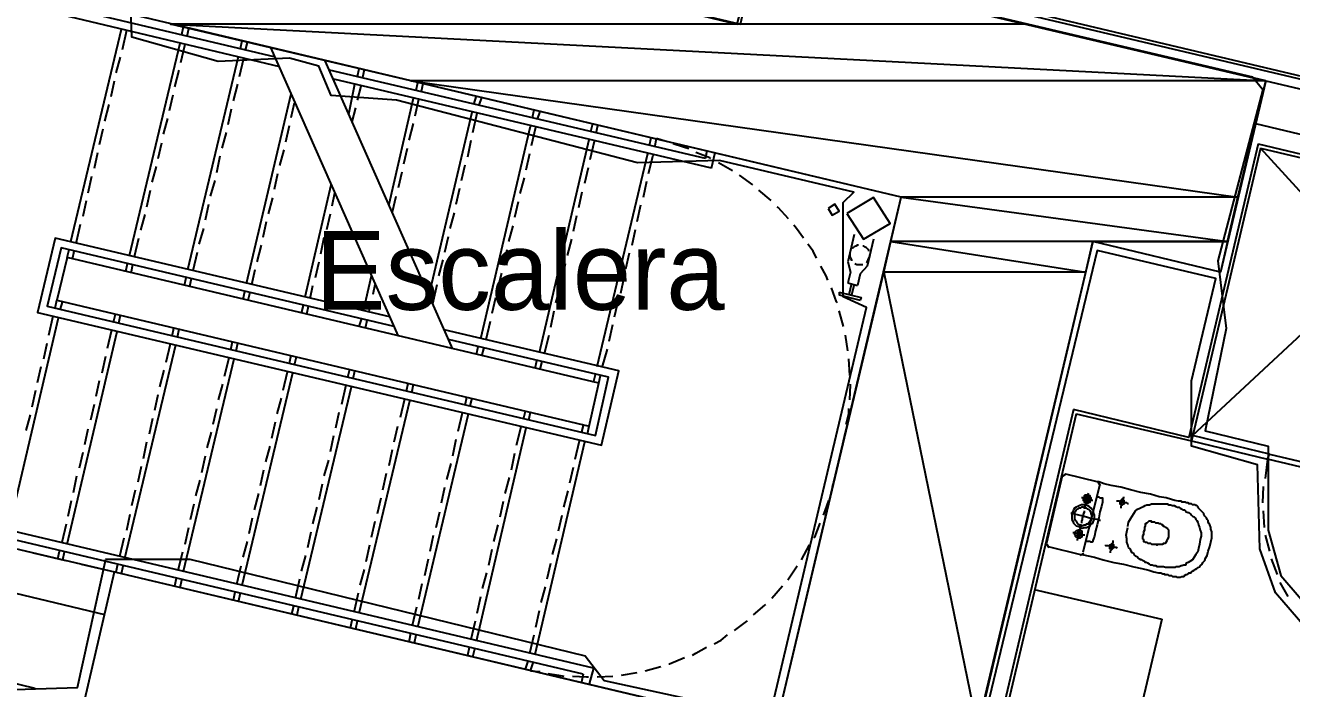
# Model space of a CAD drawing. Header units: feet. Extents: x -84 to 198, y -22 to 181.
# Drawn here: x 95.65 to 114.97, y 104.8 to 114.92 of the extents above; entities that cross this region are included whole.
import ezdxf
from ezdxf.enums import TextEntityAlignment as Align

# ---------------------------------------------------------------- set-up
doc = ezdxf.new("R2010")
doc.units = ezdxf.units.FT
for name, color, linetype in [('A-AREA-COMUN', 252, 'CONTINUOUS'), ('A-AREA-UNIDAD', 30, 'CONTINUOUS'), ('A-LINEA', 7, 'CONTINUOUS'), ('A-MURO-CONCRETO', 8, 'CONTINUOUS'), ('A-NOMBRE-ESPACIO', 2, 'CONTINUOUS')]:
    doc.layers.add(name, color=color, linetype=linetype)

msp = doc.modelspace()

# ---------------------------------------------------------------- linework, layer by layer
at = {"layer": 'A-AREA-COMUN'}
msp.add_lwpolyline([(94.848, 104.7644), (96.448, 104.8178), (96.88, 106.7733), (98.16, 106.7733), (104.192, 105.2978), (104.48, 104.9244), (107.008, 104.3733), (108.48, 110.6133), (108.128, 110.7733), (108.128, 112.2133), (108.288, 112.3733), (106.24, 112.8533), (104.992, 112.8178), (101.312, 113.7778), (100.32, 113.8489), (100.128, 114.2933), (99.68, 114.4178), (98.592, 114.3644), (97.28, 114.7378), (97.152, 118.2044)], dxfattribs=at)
at = {"layer": 'A-AREA-UNIDAD'}
for points in [[(93.248, 123.0044), (98.528, 121.7244), (98.528, 120.7644), (98.272, 119.8578), (98.72, 119.6978), (98.72, 118.5244), (97.952, 118.4889), (97.728, 116.8889), (97.888, 117.0133), (106.512, 114.9333), (106.72, 115.7333), (106.912, 115.8933), (114.368, 114.1333), (114.528, 113.9378), (113.84, 111.3244), (113.968, 110.2933), (113.648, 108.7289), (114.608, 108.4978), (114.608, 107.2178), (114.8, 106.5244), (115.76, 105.4044)], [(115.52, 105.3333), (114.72, 106.2578), (114.48, 106.9333), (114.448, 108.2133), (113.44, 108.4978), (113.44, 109.4933), (113.808, 111.0578), (112, 111.4844), (109.632, 101.6533), (108.56, 101.6533), (99.6, 103.8044), (98.272, 103.8933), (95.12, 104.6578), (94, 99.8578), (92.832, 99.7333), (81.92, 102.3289), (80.08, 101.2089), (79.04, 101.2089), (78.8, 102.0089), (78.24, 101.6533)]]:
    msp.add_lwpolyline(points, dxfattribs=at)
at = {"layer": 'A-LINEA'}
for p, q in [((137.1067, 108.8844), (106.52, 116.1244)), ((106.5867, 116.1644), (137.0933, 108.9378)), ((99.4667, 114.4311), (96.3733, 115.1644)), ((99.5333, 114.2844), (96.2267, 115.0711)), ((96.3467, 111.6178), (97.12, 114.8578)), ((97.1333, 114.5511), (97.2, 114.8444)), ((98.04, 114.7778), (98.0667, 114.8978)), ((98.12, 114.7511), (98.1467, 114.8711)), ((97.24, 111.4044), (98.0133, 114.6444)), ((98.0267, 114.3511), (98.0933, 114.6311)), ((98.9333, 114.5644), (98.96, 114.6844)), ((99.0133, 114.5378), (99.04, 114.6578)), ((101.3467, 110.1778), (99.4, 114.5778)), ((97.04, 114.1911), (97.1067, 114.4311)), ((98.1333, 111.1911), (98.9067, 114.4444)), ((98.92, 114.1378), (98.9867, 114.4178)), ((102.1733, 109.9778), (100.2267, 114.3778)), ((97.9333, 113.9778), (98, 114.2311)), ((106.0267, 112.8844), (100.2933, 114.2311)), ((100.72, 114.1378), (100.7467, 114.2578)), ((100.8, 114.1244), (100.8267, 114.2444)), ((96.96, 113.8311), (97.0133, 114.0711)), ((98.8267, 113.7644), (98.8933, 114.0178)), ((106.12, 112.7378), (100.36, 114.0978)), ((100.5867, 113.5644), (100.68, 114.0178)), ((100.72, 113.7778), (100.7733, 113.9911)), ((101.6133, 113.9244), (101.64, 114.0444)), ((101.6933, 113.9111), (101.72, 114.0311)), ((114.5733, 114.0711), (122.1467, 112.2844)), ((97.8533, 113.6178), (97.9067, 113.8578)), ((99.0267, 110.9778), (99.7067, 113.8711)), ((101.2, 112.1911), (101.5733, 113.8044)), ((101.6, 113.5378), (101.6533, 113.7911)), ((102.4933, 113.7111), (102.5333, 113.8444)), ((102.5733, 113.6978), (102.6133, 113.8178)), ((96.8667, 113.4578), (96.9333, 113.7111)), ((98.7467, 113.4044), (98.8, 113.6444)), ((99.7067, 113.5111), (99.76, 113.7378)), ((100.64, 113.4444), (100.6933, 113.6578)), ((101.8133, 110.8044), (102.4667, 113.5911)), ((102.48, 113.2844), (102.5467, 113.5778)), ((103.3867, 113.5111), (103.4133, 113.6311)), ((103.4667, 113.4844), (103.5067, 113.6044)), ((97.76, 113.2578), (97.8267, 113.4978)), ((99.6267, 113.1378), (99.68, 113.3911)), ((101.5067, 113.1644), (101.5733, 113.4178)), ((102.6, 110.1378), (103.36, 113.3778)), ((104.28, 113.2978), (104.3067, 113.4178)), ((104.36, 113.2711), (104.3867, 113.3911)), ((114.4133, 113.4178), (122, 111.6311)), ((96.7867, 113.0978), (96.84, 113.3378)), ((98.6533, 113.0444), (98.72, 113.2844)), ((103.3733, 113.0844), (103.44, 113.3644)), ((103.4933, 109.9244), (104.2533, 113.1778)), ((105.1733, 113.0844), (105.2, 113.2044)), ((105.2533, 113.0578), (105.28, 113.1911)), ((105.4133, 113.1511), (105.28, 113.1911)), ((97.68, 112.8844), (97.7333, 113.1244)), ((99.5333, 112.7778), (99.6, 113.0178)), ((101.4267, 112.8044), (101.48, 113.0444)), ((102.4, 112.9111), (102.4533, 113.1644)), ((104.2667, 112.8711), (104.3333, 113.1511)), ((106.0267, 112.8844), (106.0533, 113.0044)), ((114.4933, 113.0444), (113.44, 108.5778)), ((116.08, 111.2978), (114.4933, 113.0444)), ((114.4933, 113.0444), (118.4133, 112.1111)), ((96.7067, 112.7378), (96.76, 112.9778)), ((98.5733, 112.6711), (98.6267, 112.9244)), ((102.3067, 112.5511), (102.36, 112.7911)), ((103.2933, 112.7111), (103.3467, 112.9644)), ((104.3733, 109.7111), (105.1467, 112.9644)), ((105.16, 112.6578), (105.2267, 112.9378)), ((106.12, 112.7378), (106.1733, 112.9778)), ((106.44, 112.6978), (106.2267, 112.8178)), ((96.6133, 112.3644), (96.6667, 112.6178)), ((97.5867, 112.5244), (97.6533, 112.7644)), ((99.4533, 112.4178), (99.5067, 112.6578)), ((101.3467, 112.4444), (101.4, 112.6844)), ((104.1867, 112.5111), (104.24, 112.7511)), ((106.7467, 112.4844), (106.5467, 112.6311)), ((97.5067, 112.1511), (97.56, 112.4044)), ((98.48, 112.3111), (98.5467, 112.5511)), ((99.92, 110.7778), (100.32, 112.4844)), ((102.2267, 112.1911), (102.28, 112.4311)), ((103.2, 112.3511), (103.2667, 112.5911)), ((105.08, 112.2978), (105.1333, 112.5378)), ((107.0267, 112.2444), (106.84, 112.4044)), ((96.5333, 112.0044), (96.5867, 112.2444)), ((99.36, 112.0444), (99.4267, 112.2844)), ((100.3333, 112.1644), (100.3733, 112.3644)), ((101.2533, 112.0711), (101.3067, 112.3111)), ((103.12, 111.9911), (103.1733, 112.2311)), ((104.0933, 112.1378), (104.1467, 112.3778)), ((97.4133, 111.7911), (97.48, 112.0311)), ((98.4, 111.9511), (98.4533, 112.1911)), ((100.2533, 111.8044), (100.3067, 112.0444)), ((102.1333, 111.8178), (102.2, 112.0578)), ((104.0133, 111.7778), (104.0667, 112.0178)), ((104.9867, 111.9244), (105.04, 112.1778)), ((96.4267, 111.5911), (96.4933, 111.8844)), ((99.28, 111.6844), (99.3333, 111.9244)), ((103.0267, 111.6178), (103.0933, 111.8578)), ((97.32, 111.3911), (97.3867, 111.6711)), ((98.3067, 111.5778), (98.3733, 111.8178)), ((100.16, 111.4311), (100.2133, 111.6844)), ((102.0533, 111.4578), (102.1067, 111.6978)), ((103.92, 111.4044), (103.9867, 111.6578)), ((104.9067, 111.5644), (104.96, 111.8044)), ((108.2933, 111.7244), (108.2, 111.3111)), ((96.2933, 111.3778), (96.32, 111.4978)), ((96.3733, 111.3511), (96.4, 111.4711)), ((98.2133, 111.1778), (98.28, 111.4578)), ((99.1867, 111.3111), (99.2533, 111.5644)), ((102.9467, 111.2578), (103, 111.4978)), ((104.8133, 111.2044), (104.8667, 111.4444)), ((97.1867, 111.1644), (97.2133, 111.2844)), ((97.2667, 111.1378), (97.2933, 111.2711)), ((100.08, 111.0711), (100.1333, 111.3111)), ((101.96, 111.0978), (102.0267, 111.3378)), ((103.84, 111.0444), (103.8933, 111.2844)), ((98.08, 110.9511), (98.1067, 111.0711)), ((98.16, 110.9378), (98.1867, 111.0578)), ((99.1067, 110.9644), (99.16, 111.1911)), ((100.8133, 110.5644), (100.9333, 111.0978)), ((102.8533, 110.8844), (102.92, 111.1378)), ((104.7333, 110.8311), (104.7867, 111.0711)), ((108.3867, 111.1244), (108.3467, 110.9511)), ((100, 110.7511), (100.04, 110.9511)), ((100.96, 110.8178), (100.9867, 110.9644)), ((101.8667, 110.6711), (101.9333, 110.9644)), ((103.7467, 110.6844), (103.8133, 110.9244)), ((108.2, 110.9911), (108.3467, 110.9511)), ((108.2533, 110.9778), (108.2133, 110.8044)), ((108.2933, 110.9644), (108.2533, 110.8044)), ((113.4533, 108.6578), (116.0133, 111.0444)), ((96.1067, 110.6044), (96.1333, 110.7244)), ((96.1867, 110.5778), (96.2267, 110.7111)), ((98.9733, 110.7378), (99, 110.8578)), ((99.0533, 110.7244), (99.08, 110.8444)), ((100.8933, 110.5378), (100.9333, 110.6978)), ((102.7733, 110.5244), (102.8267, 110.7644)), ((104.64, 110.4711), (104.6933, 110.7111)), ((96.0133, 110.1911), (96.08, 110.4844)), ((97, 110.3911), (97.0267, 110.5111)), ((97.08, 110.3778), (97.1067, 110.4978)), ((99.8667, 110.5244), (99.8933, 110.6444)), ((99.9467, 110.5111), (99.9733, 110.6311)), ((103.6667, 110.3111), (103.72, 110.5644)), ((108.1333, 110.3244), (108.0667, 110.5644)), ((95.4, 107.2178), (96.16, 110.4578)), ((97.8933, 110.1778), (97.92, 110.2978)), ((97.9733, 110.1644), (98, 110.2844)), ((100.7467, 110.3244), (100.7867, 110.4444)), ((100.84, 110.2978), (100.8667, 110.4178)), ((102.68, 110.1244), (102.7467, 110.4044)), ((104.56, 110.0978), (104.6133, 110.3511)), ((96.2933, 107.0044), (97.0533, 110.2444)), ((96.9067, 109.9911), (96.9733, 110.2711)), ((98.7867, 109.9644), (98.8133, 110.0978)), ((103.5733, 109.9111), (103.64, 110.1911)), ((108.2, 109.9511), (108.16, 110.1911)), ((95.9333, 109.8311), (95.9867, 110.0711)), ((97.1733, 106.7911), (97.9467, 110.0444)), ((97.8, 109.7778), (97.8667, 110.0578)), ((98.8667, 109.9511), (98.8933, 110.0711)), ((102.5333, 109.8978), (102.56, 110.0178)), ((102.6133, 109.8711), (102.6533, 110.0044)), ((104.4533, 109.6978), (104.5333, 109.9778)), ((95.84, 109.4711), (95.8933, 109.7111)), ((96.8267, 109.6178), (96.88, 109.8711)), ((98.0667, 106.5911), (98.84, 109.8311)), ((98.6933, 109.5644), (98.76, 109.8444)), ((99.68, 109.7644), (99.7067, 109.8844)), ((99.76, 109.7378), (99.7867, 109.8578)), ((103.4267, 109.6844), (103.4533, 109.8044)), ((103.5067, 109.6711), (103.5333, 109.7911)), ((108.2267, 109.5778), (108.2133, 109.8311)), ((97.7067, 109.4044), (97.7733, 109.6578)), ((98.96, 106.3778), (99.7333, 109.6178)), ((99.5867, 109.3511), (99.6533, 109.6311)), ((100.5733, 109.5511), (100.6, 109.6711)), ((100.6533, 109.5244), (100.68, 109.6444)), ((104.32, 109.4711), (104.3467, 109.5911)), ((104.4, 109.4578), (104.4267, 109.5778)), ((95.76, 109.0978), (95.8133, 109.3511)), ((96.7333, 109.2578), (96.7867, 109.4978)), ((98.6, 109.2044), (98.6667, 109.4444)), ((99.8533, 106.1644), (100.6267, 109.4044)), ((100.48, 109.1378), (100.5467, 109.4311)), ((101.4667, 109.3378), (101.4933, 109.4578)), ((101.5467, 109.3111), (101.5733, 109.4444)), ((96.6533, 108.8978), (96.7067, 109.1378)), ((97.6267, 109.0444), (97.68, 109.2844)), ((99.4933, 108.9911), (99.56, 109.2311)), ((100.7467, 105.9511), (101.52, 109.1911)), ((101.3733, 108.9378), (101.44, 109.2178)), ((102.36, 109.1244), (102.3867, 109.2444)), ((102.44, 109.1111), (102.4667, 109.2311)), ((95.6667, 108.7378), (95.7333, 108.9778)), ((98.52, 108.8311), (98.5733, 109.0711)), ((100.3867, 108.7778), (100.44, 109.0178)), ((101.64, 105.7378), (102.4133, 108.9911)), ((102.2533, 108.7244), (102.32, 109.0044)), ((103.2533, 108.9111), (103.28, 109.0311)), ((103.3333, 108.8978), (103.36, 109.0178)), ((111.64, 109.0578), (109.8533, 101.4844)), ((111.68, 108.9911), (109.92, 101.5244)), ((111.68, 108.9911), (113.44, 108.5778)), ((96.56, 108.5244), (96.6133, 108.7644)), ((97.5467, 108.6844), (97.6, 108.9244)), ((99.4133, 108.6178), (99.4667, 108.8711)), ((101.28, 108.5644), (101.3333, 108.8044)), ((102.5333, 105.5244), (103.2933, 108.7778)), ((103.1467, 108.5111), (103.2133, 108.7911)), ((104.1333, 108.6978), (104.1733, 108.8311)), ((104.2267, 108.6844), (104.2533, 108.8044)), ((97.4533, 108.3111), (97.5067, 108.5644)), ((98.4267, 108.4711), (98.4933, 108.7111)), ((100.3067, 108.4178), (100.36, 108.6578)), ((102.1733, 108.3511), (102.2267, 108.6044)), ((103.4267, 105.3244), (104.1867, 108.5644)), ((104.04, 108.2978), (104.1067, 108.5778)), ((108.1333, 108.5778), (108.16, 108.7111)), ((113.4933, 108.6044), (113.4933, 108.6044)), ((96.48, 108.1644), (96.5333, 108.4044)), ((98.3467, 108.0978), (98.4, 108.3511)), ((99.32, 108.2578), (99.3867, 108.4978)), ((101.2, 108.2044), (101.2533, 108.4444)), ((103.0667, 108.1378), (103.12, 108.3911)), ((114.5733, 108.3511), (114.5733, 108.3511)), ((97.3733, 107.9511), (97.4267, 108.1911)), ((100.2133, 108.0444), (100.28, 108.2844)), ((102.08, 107.9911), (102.1467, 108.2311)), ((103.96, 107.9378), (104.0133, 108.1778)), ((114.6, 108.2978), (114.56, 108.0044)), ((114.6533, 108.3244), (114.6533, 108.3244)), ((96.3867, 107.7911), (96.44, 108.0444)), ((98.2533, 107.7378), (98.32, 107.9778)), ((99.24, 107.8978), (99.2933, 108.1378)), ((101.1067, 107.8311), (101.16, 108.0844)), ((102.9733, 107.7778), (103.04, 108.0178)), ((111.4667, 108.0444), (111.2267, 107.0178)), ((111.5241, 108.0699), (111.4679, 108.0352)), ((112, 107.9511), (111.52, 108.0711)), ((97.28, 107.5911), (97.3333, 107.8311)), ((99.1467, 107.5244), (99.2133, 107.7778)), ((100.1333, 107.6844), (100.1867, 107.9244)), ((102, 107.6311), (102.0533, 107.8711)), ((103.8667, 107.5644), (103.9333, 107.8178)), ((107.9467, 107.7911), (107.9733, 107.9244)), ((111.7867, 106.8844), (112.04, 107.8978)), ((112.0521, 107.8937), (112.0174, 107.9499)), ((114.5333, 107.8844), (114.52, 107.6311)), ((96.3067, 107.4311), (96.36, 107.6711)), ((98.1733, 107.3778), (98.2267, 107.6178)), ((101.0267, 107.4711), (101.08, 107.7111)), ((102.8933, 107.4178), (102.9467, 107.6578)), ((104.32, 105.1111), (94.4267, 107.4444)), ((97.2, 107.2178), (97.2533, 107.4578)), ((99.0667, 107.1644), (99.12, 107.4044)), ((100.04, 107.3111), (100.1067, 107.5644)), ((101.92, 107.2578), (101.9733, 107.4978)), ((103.7867, 107.2044), (103.84, 107.4444)), ((114.5333, 107.5111), (114.5467, 107.2578)), ((104.16, 105.0178), (94.52, 107.2978)), ((96.2133, 107.0311), (96.28, 107.3111)), ((98.0933, 107.0044), (98.1467, 107.2578)), ((99.96, 106.9511), (100.0133, 107.1911)), ((100.9333, 107.1111), (100.9867, 107.3511)), ((102.8, 107.0444), (102.8667, 107.2978)), ((97.0933, 106.8178), (97.16, 107.0978)), ((98.9733, 106.8044), (99.04, 107.0444)), ((101.8267, 106.8978), (101.88, 107.1378)), ((103.6933, 106.8444), (103.76, 107.0844)), ((111.2279, 107.0085), (111.2626, 106.9524)), ((114.56, 107.1378), (114.6267, 106.8978)), ((95.7733, 106.8711), (96.2667, 106.7511)), ((96.1467, 106.7778), (96.1733, 106.8978)), ((96.2267, 106.7644), (96.2533, 106.8844)), ((97.9867, 106.6044), (98.0533, 106.8844)), ((99.8667, 106.5911), (99.9333, 106.8311)), ((100.8533, 106.7378), (100.9067, 106.9911)), ((102.72, 106.6844), (102.7733, 106.9244)), ((107.4933, 106.7644), (107.6133, 106.9911)), ((111.2533, 106.9644), (111.7467, 106.8444)), ((111.7426, 106.8324), (111.7987, 106.867)), ((96.5067, 106.6978), (97.0133, 106.5778)), ((97.04, 106.5778), (97.0667, 106.6978)), ((97.12, 106.5511), (97.1467, 106.6711)), ((98.88, 106.3911), (98.9467, 106.6711)), ((100.76, 106.3778), (100.8267, 106.6178)), ((101.7467, 106.5244), (101.8, 106.7778)), ((103.6133, 106.4711), (103.6667, 106.7111)), ((107.28, 106.4578), (107.4267, 106.6711)), ((114.6533, 106.7778), (114.7467, 106.5378)), ((97.9333, 106.3644), (97.96, 106.4844)), ((98.0133, 106.3378), (98.04, 106.4578)), ((99.7733, 106.1778), (99.84, 106.4711)), ((102.6267, 106.3244), (102.6933, 106.5644)), ((114.7867, 106.4178), (114.9067, 106.2044)), ((98.8267, 106.1511), (98.8533, 106.2711)), ((98.9067, 106.1244), (98.9333, 106.2578)), ((100.6667, 105.9644), (100.7333, 106.2578)), ((101.6533, 106.1644), (101.7067, 106.4044)), ((103.52, 106.1111), (103.5867, 106.3511)), ((107.04, 106.1778), (107.2, 106.3644)), ((111.04, 106.3111), (112.9867, 105.8578)), ((99.72, 105.9378), (99.7467, 106.0578)), ((99.8, 105.9244), (99.8267, 106.0444)), ((101.56, 105.7644), (101.6267, 106.0444)), ((102.5467, 105.9511), (102.6, 106.2044)), ((100.6133, 105.7244), (100.64, 105.8444)), ((103.44, 105.7378), (103.4933, 105.9911)), ((112.9867, 105.8578), (111.8533, 101.0711)), ((100.6933, 105.7111), (100.72, 105.8311)), ((101.5067, 105.5111), (101.5333, 105.6444)), ((102.4533, 105.5511), (102.52, 105.8311)), ((101.5867, 105.4978), (101.6133, 105.6178)), ((103.3467, 105.3378), (103.4133, 105.6178)), ((102.4, 105.3111), (102.4267, 105.4311)), ((102.48, 105.2844), (102.5067, 105.4044)), ((103.28, 105.0978), (103.32, 105.2178)), ((103.36, 105.0711), (103.4, 105.1911)), ((103.36, 105.0711), (103.5067, 105.0578)), ((104.32, 105.1111), (104.2533, 104.8711)), ((105.1067, 105.0711), (105.3467, 105.1378)), ((95.32, 104.9244), (95.8, 104.8044)), ((104.16, 105.0178), (104.1333, 104.8978)), ((104.3733, 104.9778), (104.6133, 104.9911)), ((104.7467, 105.0044), (104.9867, 105.0444))]:
    msp.add_line(p, q, dxfattribs=at)
for points in [[(97.7333, 117.0311), (106.56, 114.9378), (106.7867, 115.9111), (114.5733, 114.0711), (113.88, 111.1511), (111.9333, 111.6178), (109.56, 101.5511), (96.56, 104.6311), (97.0133, 106.5778), (107.0933, 104.1911), (109.0133, 112.2978), (97.28, 115.0844), (97.7333, 117.0311)], [(105.7733, 113.0311), (105.6933, 113.0578), (105.5333, 113.1111)], [(114.4533, 113.1111), (113.4, 108.6311), (111.64, 109.0578)], [(114.4533, 113.1111), (118.48, 112.1511), (116.4267, 103.4711)], [(106.1067, 112.8844), (106.0933, 112.8978), (105.88, 112.9778)], [(108.1825, 112.0494), (108.4381, 111.6532), (108.8442, 111.8928), (108.5885, 112.289), (108.1825, 112.0494)], [(107.2933, 111.9644), (107.1333, 112.1378), (107.12, 112.1511)], [(107.8957, 112.1244), (107.96, 112.0201), (108.0643, 112.0845), (108, 112.1888), (107.8957, 112.1244)], [(107.52, 111.6711), (107.4133, 111.8178), (107.3733, 111.8711)], [(101.2133, 110.4711), (96.1067, 111.6711), (95.84, 110.5378), (104.44, 108.5111), (104.7067, 109.6444), (102.04, 110.2711)], [(108.5867, 111.6578), (108.4933, 111.2444), (108.3867, 111.1244)], [(101.28, 110.3244), (96.2, 111.5244), (95.9867, 110.6311), (104.3467, 108.6578), (104.5467, 109.5511), (102.1067, 110.1244)], [(107.72, 111.3644), (107.6667, 111.4711), (107.5867, 111.5778)], [(108.2267, 111.4444), (108.2267, 111.4178), (108.2267, 111.3911), (108.24, 111.3644), (108.2533, 111.3378), (108.2533, 111.3244)], [(108.36, 111.5644), (108.3467, 111.5644), (108.32, 111.5511), (108.2933, 111.5378), (108.28, 111.5244), (108.2533, 111.5111)], [(108.52, 111.4711), (108.52, 111.4844), (108.5067, 111.4978), (108.48, 111.5244), (108.4533, 111.5378), (108.44, 111.5511), (108.4267, 111.5511)], [(104.2533, 108.8044), (104.4, 109.4578), (96.2933, 111.3778), (96.1333, 110.7244), (104.2533, 108.8044)], [(108.2, 111.3111), (108.24, 111.1511), (108.2, 110.9911)], [(108.3067, 111.2844), (108.3333, 111.2711), (108.36, 111.2711), (108.4, 111.2711), (108.4267, 111.2711)], [(108.48, 111.2978), (108.4933, 111.3111), (108.5067, 111.3378), (108.52, 111.3644), (108.5333, 111.3911), (108.5333, 111.4178)], [(107.8933, 111.0311), (107.8667, 111.0978), (107.7867, 111.2444)], [(108.04, 110.6844), (108.0267, 110.6978), (107.9467, 110.9111)], [(108.0667, 110.8444), (108.4, 110.7644), (108.3867, 110.7244)], [(108.0667, 110.8444), (108.0667, 110.8044), (108.3867, 110.7244)], [(108.2267, 109.2044), (108.24, 109.4311), (108.24, 109.4444)], [(108.1733, 108.8311), (108.2133, 108.9911), (108.2133, 109.0711)], [(113.44, 108.5778), (114.6, 108.2978), (114.6267, 108.3778), (113.4533, 108.6578), (113.44, 108.5778)], [(114.6267, 108.3778), (117.3867, 107.7244), (117.36, 107.6444), (114.6, 108.2978), (114.6267, 108.3778)], [(111.7467, 106.8444), (111.7733, 106.8444), (111.84, 106.8311), (111.96, 106.8044), (112.0933, 106.7644), (112.2533, 106.7244), (112.4, 106.6978), (112.56, 106.6578), (112.68, 106.6311), (112.7867, 106.6044), (112.8667, 106.5778), (112.9333, 106.5644), (112.9733, 106.5644), (113, 106.5511), (113.0267, 106.5511), (113.0267, 106.5378), (113.04, 106.5378), (113.0533, 106.5378), (113.0667, 106.5378), (113.08, 106.5378), (113.0933, 106.5244), (113.1067, 106.5244), (113.12, 106.5244), (113.1333, 106.5244), (113.1467, 106.5111), (113.1733, 106.5111), (113.1867, 106.5111), (113.2, 106.5111), (113.2133, 106.4978), (113.2267, 106.4978), (113.24, 106.4978), (113.2533, 106.4978), (113.2667, 106.4978), (113.2933, 106.5111), (113.3067, 106.5111), (113.32, 106.5111), (113.3333, 106.5244), (113.36, 106.5378), (113.3733, 106.5378), (113.3867, 106.5511), (113.4, 106.5644), (113.4267, 106.5644), (113.44, 106.5778), (113.4533, 106.5911), (113.48, 106.6044), (113.4933, 106.6178), (113.52, 106.6311), (113.5333, 106.6444), (113.56, 106.6578), (113.5733, 106.6711), (113.6, 106.6978), (113.6133, 106.7244), (113.64, 106.7511), (113.6533, 106.7911), (113.68, 106.8311), (113.6933, 106.8978), (113.72, 106.9644), (113.7333, 107.0311), (113.7467, 107.0978), (113.7467, 107.1511), (113.7467, 107.1911), (113.7333, 107.2311), (113.7333, 107.2578), (113.72, 107.2978), (113.7067, 107.3111), (113.6933, 107.3378), (113.6933, 107.3644), (113.68, 107.3778), (113.6667, 107.4044), (113.6533, 107.4178), (113.64, 107.4311), (113.6267, 107.4578), (113.6267, 107.4711), (113.6133, 107.4844), (113.6, 107.4978), (113.5867, 107.5111), (113.5733, 107.5244), (113.56, 107.5378), (113.5467, 107.5511), (113.5333, 107.5644), (113.5333, 107.5778), (113.52, 107.5911), (113.5067, 107.5911), (113.4933, 107.6044), (113.4667, 107.6044), (113.4533, 107.6044), (113.44, 107.6178), (113.4267, 107.6178), (113.4133, 107.6178), (113.4, 107.6178), (113.3867, 107.6311), (113.3733, 107.6311), (113.36, 107.6311), (113.3467, 107.6444), (113.3333, 107.6444), (113.32, 107.6444), (113.3067, 107.6444), (113.2933, 107.6444), (113.28, 107.6578), (113.2667, 107.6578), (113.24, 107.6578), (113.1867, 107.6711), (113.1333, 107.6844), (113.0533, 107.7111), (112.9467, 107.7244), (112.8133, 107.7644), (112.6667, 107.7911), (112.5067, 107.8311), (112.36, 107.8711), (112.2133, 107.8978), (112.1067, 107.9244), (112.0267, 107.9511), (112, 107.9511)], [(111.8667, 107.7778), (111.8533, 107.7511), (111.8533, 107.7244), (111.84, 107.6844), (111.84, 107.6444), (111.8267, 107.6178), (111.8133, 107.5778), (111.8133, 107.5644), (111.8133, 107.5511)], [(107.8267, 107.4444), (107.8533, 107.5111), (107.9067, 107.6711)], [(111.96, 107.3911), (111.96, 107.4178), (111.96, 107.4444), (111.9467, 107.4844), (111.9467, 107.5111), (111.92, 107.5378), (111.9067, 107.5511), (111.88, 107.5778), (111.8533, 107.5911), (111.8267, 107.6044), (111.7867, 107.6044), (111.76, 107.6044), (111.7333, 107.5911), (111.7067, 107.5778), (111.68, 107.5644), (111.6533, 107.5511), (111.64, 107.5244), (111.6267, 107.4978), (111.6133, 107.4711), (111.6133, 107.4311), (111.6133, 107.4044), (111.6133, 107.3778), (111.6267, 107.3511), (111.64, 107.3244), (111.6667, 107.2978), (111.68, 107.2844), (111.72, 107.2711), (111.7467, 107.2578), (111.7733, 107.2444), (111.8, 107.2578), (111.84, 107.2578), (111.8667, 107.2711), (111.8933, 107.2844), (111.9067, 107.3111), (111.9333, 107.3244), (111.9467, 107.3511), (111.96, 107.3911)], [(111.9333, 107.6711), (111.92, 107.6711), (111.8933, 107.6844), (111.8667, 107.6844), (111.84, 107.6978), (111.8, 107.6978), (111.7867, 107.7111), (111.76, 107.7111)], [(111.9067, 107.6844), (111.9067, 107.6978), (111.9067, 107.7111), (111.8933, 107.7244), (111.8933, 107.7378), (111.88, 107.7378), (111.8667, 107.7511), (111.8533, 107.7511), (111.84, 107.7511), (111.8267, 107.7511), (111.8133, 107.7511), (111.8133, 107.7378), (111.8, 107.7378), (111.8, 107.7244), (111.7867, 107.7111), (111.7867, 107.6978), (111.7867, 107.6844), (111.7867, 107.6711), (111.8, 107.6578), (111.8, 107.6444), (111.8133, 107.6444), (111.8267, 107.6311), (111.84, 107.6311), (111.8533, 107.6311), (111.8667, 107.6311), (111.8667, 107.6444), (111.88, 107.6444), (111.8933, 107.6444), (111.8933, 107.6578), (111.9067, 107.6711), (111.9067, 107.6844)], [(111.88, 107.6844), (111.88, 107.6978), (111.88, 107.7111), (111.8667, 107.7111), (111.8667, 107.7244), (111.8533, 107.7244), (111.84, 107.7244), (111.8267, 107.7244), (111.8267, 107.7111), (111.8133, 107.7111), (111.8133, 107.6978), (111.8133, 107.6844), (111.8267, 107.6711), (111.8267, 107.6578), (111.84, 107.6578), (111.8533, 107.6578), (111.8667, 107.6711), (111.88, 107.6844)], [(111.9867, 107.7244), (112, 107.7244), (112.0267, 107.7244), (112.04, 107.7111), (112.0533, 107.7111), (112.0667, 107.7111), (112.08, 107.7111), (112.08, 107.6978), (112.08, 107.6844), (112.08, 107.6711), (112.08, 107.6444), (112.0667, 107.5778), (112.04, 107.4978), (112.0267, 107.4044), (112, 107.2978), (111.9733, 107.2044), (111.96, 107.1244), (111.9467, 107.0844), (111.9333, 107.0578), (111.9333, 107.0444), (111.92, 107.0311), (111.9067, 107.0311), (111.8933, 107.0444), (111.88, 107.0444), (111.8667, 107.0444), (111.8533, 107.0444), (111.84, 107.0444), (111.84, 107.0578)], [(112.48, 107.6178), (112.4667, 107.6178), (112.4533, 107.6311), (112.4267, 107.6311), (112.4, 107.6444), (112.3733, 107.6444), (112.3333, 107.6578), (112.32, 107.6578), (112.2933, 107.6578)], [(112.4133, 107.6311), (112.4133, 107.6444), (112.4133, 107.6578), (112.4133, 107.6711), (112.4, 107.6711), (112.3867, 107.6844), (112.3733, 107.6844), (112.3733, 107.6711), (112.36, 107.6711), (112.3467, 107.6578), (112.3467, 107.6444), (112.3467, 107.6311), (112.3467, 107.6178), (112.36, 107.6178), (112.3733, 107.6044), (112.3867, 107.6044), (112.4, 107.6178), (112.4133, 107.6178), (112.4133, 107.6311)], [(112.4, 107.7244), (112.4, 107.7111), (112.3867, 107.6844), (112.3867, 107.6578), (112.3733, 107.6311), (112.3733, 107.5911), (112.36, 107.5778), (112.36, 107.5511)], [(112.4667, 107.2711), (112.48, 107.3378), (112.5067, 107.3911), (112.5333, 107.4311), (112.56, 107.4711), (112.5867, 107.5111), (112.6133, 107.5378), (112.6533, 107.5511), (112.68, 107.5644), (112.7067, 107.5778), (112.7333, 107.5911), (112.76, 107.6044), (112.7733, 107.6044), (112.8, 107.6044), (112.8267, 107.6178), (112.84, 107.6178), (112.8667, 107.6178), (112.88, 107.6178), (112.9067, 107.6178), (112.92, 107.6178), (112.9467, 107.6178), (112.9733, 107.6178), (112.9867, 107.6178), (113.0133, 107.6178), (113.04, 107.6178), (113.0667, 107.6178), (113.0933, 107.6044), (113.12, 107.6044), (113.1467, 107.5911), (113.1733, 107.5911), (113.2, 107.5778), (113.2267, 107.5644), (113.2533, 107.5644), (113.2667, 107.5511), (113.2933, 107.5378), (113.3067, 107.5244), (113.3333, 107.5244), (113.3467, 107.5111), (113.36, 107.4978), (113.3867, 107.4844), (113.4, 107.4844), (113.4133, 107.4711), (113.4267, 107.4578), (113.44, 107.4444), (113.4533, 107.4311), (113.48, 107.4178), (113.4933, 107.4044), (113.5067, 107.3778), (113.52, 107.3644), (113.5333, 107.3378), (113.5467, 107.2978), (113.56, 107.2578), (113.5733, 107.2178), (113.5867, 107.1778), (113.5867, 107.1244), (113.5733, 107.0711), (113.56, 107.0044), (113.5467, 106.9378), (113.5333, 106.8844), (113.5067, 106.8444), (113.48, 106.8044), (113.4533, 106.7644), (113.4133, 106.7378), (113.3867, 106.7244), (113.36, 106.7111), (113.3467, 106.6844), (113.32, 106.6844), (113.2933, 106.6711), (113.28, 106.6711), (113.2533, 106.6578), (113.24, 106.6578), (113.2267, 106.6578), (113.2, 106.6578), (113.1867, 106.6444), (113.16, 106.6444), (113.1467, 106.6444), (113.12, 106.6444), (113.1067, 106.6444), (113.08, 106.6444), (113.0533, 106.6444), (113.04, 106.6444), (113.0133, 106.6578), (112.9867, 106.6578), (112.9467, 106.6578), (112.92, 106.6578), (112.8933, 106.6711), (112.8667, 106.6711), (112.84, 106.6844), (112.8133, 106.6844), (112.8, 106.6978), (112.7733, 106.7111), (112.7467, 106.7244), (112.7333, 106.7244), (112.72, 106.7378), (112.6933, 106.7511), (112.68, 106.7644), (112.6667, 106.7644), (112.64, 106.7778), (112.6267, 106.7911), (112.6133, 106.8044), (112.5867, 106.8178), (112.5733, 106.8311), (112.56, 106.8578), (112.5333, 106.8711), (112.52, 106.8978), (112.5067, 106.9244), (112.48, 106.9511), (112.4667, 106.9911), (112.4533, 107.0311), (112.4533, 107.0844), (112.44, 107.1378), (112.4533, 107.1911), (112.4667, 107.2578)], [(112.0533, 107.3644), (112.04, 107.3644), (112, 107.3778), (111.9333, 107.3911), (111.8667, 107.4044), (111.7867, 107.4311), (111.72, 107.4444), (111.6533, 107.4578), (111.6133, 107.4711), (111.6, 107.4711)], [(111.92, 107.3911), (111.92, 107.4178), (111.92, 107.4444), (111.9067, 107.4711), (111.9067, 107.4844), (111.8933, 107.5111), (111.88, 107.5244), (111.8533, 107.5378), (111.84, 107.5511), (111.8133, 107.5511), (111.7867, 107.5644), (111.76, 107.5644), (111.7467, 107.5511), (111.72, 107.5511), (111.7067, 107.5378), (111.68, 107.5244), (111.6667, 107.4978), (111.6533, 107.4844), (111.6533, 107.4578), (111.6533, 107.4311), (111.6533, 107.4044), (111.6533, 107.3911), (111.6667, 107.3644), (111.68, 107.3511), (111.6933, 107.3244), (111.7067, 107.3111), (111.7333, 107.2978), (111.7467, 107.2978), (111.7733, 107.2844), (111.8, 107.2978), (111.8267, 107.2978), (111.84, 107.3111), (111.8667, 107.3111), (111.88, 107.3378), (111.8933, 107.3511), (111.9067, 107.3778), (111.92, 107.3911)], [(111.8, 107.5111), (111.8, 107.4978), (111.8, 107.4844), (111.7867, 107.4578), (111.7867, 107.4311), (111.7733, 107.4044), (111.7733, 107.3778), (111.76, 107.3511), (111.76, 107.3378), (111.76, 107.3244)], [(96.8667, 105.9244), (93.7467, 106.6711), (93.8933, 107.3111), (97.0133, 106.5778)], [(107.68, 107.0978), (107.6933, 107.1111), (107.7733, 107.3244)], [(111.7733, 107.1378), (111.7733, 107.1511), (111.7733, 107.1644), (111.7733, 107.1778), (111.7733, 107.1911), (111.76, 107.2044), (111.7467, 107.2044), (111.7467, 107.2178), (111.7333, 107.2178), (111.72, 107.2178), (111.7067, 107.2178), (111.6933, 107.2044), (111.68, 107.2044), (111.6667, 107.1911), (111.6667, 107.1778), (111.6667, 107.1644), (111.6533, 107.1644), (111.6533, 107.1511), (111.6667, 107.1378), (111.6667, 107.1244), (111.68, 107.1111), (111.6933, 107.0978), (111.7067, 107.0978), (111.72, 107.0978), (111.7333, 107.0978), (111.7467, 107.0978), (111.76, 107.1111), (111.7733, 107.1244), (111.7733, 107.1378)], [(111.7467, 107.2844), (111.7467, 107.2711), (111.7467, 107.2578), (111.7333, 107.2311), (111.72, 107.1911), (111.72, 107.1511), (111.7067, 107.1244), (111.7067, 107.0844), (111.6933, 107.0711), (111.6933, 107.0578)], [(111.7467, 107.1511), (111.7467, 107.1644), (111.7467, 107.1778), (111.7333, 107.1778), (111.7333, 107.1911), (111.72, 107.1911), (111.7067, 107.1911), (111.7067, 107.1778), (111.6933, 107.1778), (111.6933, 107.1644), (111.6933, 107.1511), (111.6933, 107.1378), (111.7067, 107.1244), (111.72, 107.1244), (111.7333, 107.1244), (111.7333, 107.1378), (111.7467, 107.1378), (111.7467, 107.1511)], [(112.6933, 107.0978), (112.6933, 107.0844), (112.7067, 107.0711), (112.7067, 107.0578), (112.7067, 107.0444), (112.72, 107.0444), (112.7333, 107.0311), (112.7467, 107.0311), (112.76, 107.0311), (112.7733, 107.0178), (112.7867, 107.0178), (112.8, 107.0178), (112.8133, 107.0178), (112.8267, 107.0044), (112.84, 107.0044), (112.8533, 107.0044), (112.8667, 107.0044), (112.88, 107.0044), (112.8933, 107.0044), (112.9067, 107.0044), (112.9067, 106.9911), (112.92, 106.9911), (112.92, 107.0044), (112.9333, 107.0044), (112.9467, 107.0044), (112.96, 107.0044), (112.9733, 107.0044), (112.9867, 107.0044), (113, 107.0044), (113.0133, 107.0178), (113.0267, 107.0178), (113.04, 107.0178), (113.0533, 107.0311), (113.0667, 107.0578), (113.08, 107.0844), (113.0933, 107.1111), (113.0933, 107.1511), (113.0933, 107.1778), (113.0933, 107.2044), (113.0933, 107.2178), (113.08, 107.2311), (113.0667, 107.2444), (113.0533, 107.2578), (113.04, 107.2578), (113.0267, 107.2711), (113.0133, 107.2711), (113.0133, 107.2844), (113, 107.2844), (113, 107.2978), (112.9867, 107.2978), (112.9733, 107.3111), (112.96, 107.3111), (112.9467, 107.3111), (112.9333, 107.3244), (112.92, 107.3244), (112.9067, 107.3244), (112.8933, 107.3244), (112.88, 107.3378), (112.8667, 107.3378), (112.8533, 107.3378), (112.84, 107.3378), (112.8267, 107.3378), (112.8267, 107.3511), (112.8133, 107.3511), (112.8, 107.3511), (112.7867, 107.3511), (112.7733, 107.3378), (112.76, 107.3244), (112.7467, 107.3244), (112.7467, 107.3111), (112.7333, 107.3111), (112.7333, 107.2978), (112.7333, 107.2844), (112.72, 107.2578), (112.72, 107.2178), (112.7067, 107.1911), (112.7067, 107.1511), (112.6933, 107.1244), (112.6933, 107.1111), (112.6933, 107.0978)], [(111.8133, 107.1378), (111.8, 107.1378), (111.7867, 107.1378), (111.76, 107.1511), (111.7333, 107.1511), (111.7067, 107.1644), (111.68, 107.1644), (111.6533, 107.1778), (111.64, 107.1778), (111.6267, 107.1778)], [(112.2533, 106.9511), (112.2533, 106.9644), (112.2533, 106.9778), (112.2533, 106.9911), (112.24, 106.9911), (112.2267, 106.9911), (112.2267, 107.0044), (112.2133, 107.0044), (112.2, 106.9911), (112.1867, 106.9778), (112.1867, 106.9644), (112.1867, 106.9511), (112.1867, 106.9378), (112.2, 106.9378), (112.2133, 106.9244), (112.2267, 106.9244), (112.24, 106.9378), (112.2533, 106.9511)], [(112.24, 107.0578), (112.24, 107.0444), (112.24, 107.0311), (112.2267, 107.0044), (112.2267, 106.9778), (112.2133, 106.9511), (112.2133, 106.9111), (112.2, 106.8978), (112.2, 106.8711)], [(112.3067, 106.9378), (112.2933, 106.9511), (112.2667, 106.9511), (112.24, 106.9644), (112.2133, 106.9644), (112.1733, 106.9778), (112.16, 106.9778), (112.1333, 106.9778), (112.1333, 106.9911)], [(106.76, 105.9244), (106.9333, 106.0711), (106.9467, 106.0844)], [(106.4667, 105.6844), (106.6133, 105.7911), (106.6667, 105.8311)], [(106.16, 105.4844), (106.2667, 105.5378), (106.36, 105.6178)], [(105.4667, 105.1778), (105.48, 105.1778), (105.7067, 105.2711)], [(105.8267, 105.3111), (105.88, 105.3378), (106.04, 105.4311)], [(103.6267, 105.0311), (103.7867, 105.0044), (103.8667, 104.9911)], [(104, 104.9911), (104.2133, 104.9778), (104.24, 104.9778)]]:
    msp.add_lwpolyline(points, dxfattribs=at)
at = {"layer": 'A-MURO-CONCRETO'}
for points in [[(110.9067, 114.9378), (97.8667, 114.9378), (114.5733, 114.0711), (110.9067, 114.9378)], [(97.8667, 114.9378), (114.5733, 114.0711), (101.5333, 114.0711), (97.8667, 114.9378), (97.8667, 114.9378)], [(114.5733, 114.0711), (101.5333, 114.0711), (114.1467, 112.2978), (114.5733, 114.0711)], [(101.5333, 114.0711), (114.1467, 112.2978), (109.0133, 112.2978), (101.5333, 114.0711), (101.5333, 114.0711)], [(109.0133, 112.2978), (113.9867, 111.6178), (108.8533, 111.6178), (109.0133, 112.2978), (109.0133, 112.2978)], [(114.1467, 112.2978), (109.0133, 112.2978), (113.9867, 111.6178), (114.1467, 112.2978)], [(108.8533, 111.6178), (111.8267, 111.1511), (108.7467, 111.1511), (108.8533, 111.6178), (108.8533, 111.6178)], [(111.9333, 111.6178), (108.8533, 111.6178), (111.8267, 111.1511), (111.9333, 111.6178)], [(111.9333, 111.6178), (113.9867, 111.6178), (113.88, 111.1511), (111.9333, 111.6178), (111.9333, 111.6178)], [(108.7467, 111.1511), (110.1733, 104.1911), (107.0933, 104.1911), (108.7467, 111.1511), (108.7467, 111.1511)], [(111.8267, 111.1511), (108.7467, 111.1511), (110.1733, 104.1911), (111.8267, 111.1511)], [(97.0133, 106.5778), (105.24, 104.6311), (96.56, 104.6311), (97.0133, 106.5778), (97.0133, 106.5778)]]:
    msp.add_lwpolyline(points, dxfattribs=at)

# ---------------------------------------------------------------- texts
at = {"layer": 'A-NOMBRE-ESPACIO'}
msp.add_text('Escalera', height=1.2, dxfattribs=at).set_placement((103.2, 110.5778), align=Align.CENTER)

doc.saveas('drawing.dxf')
